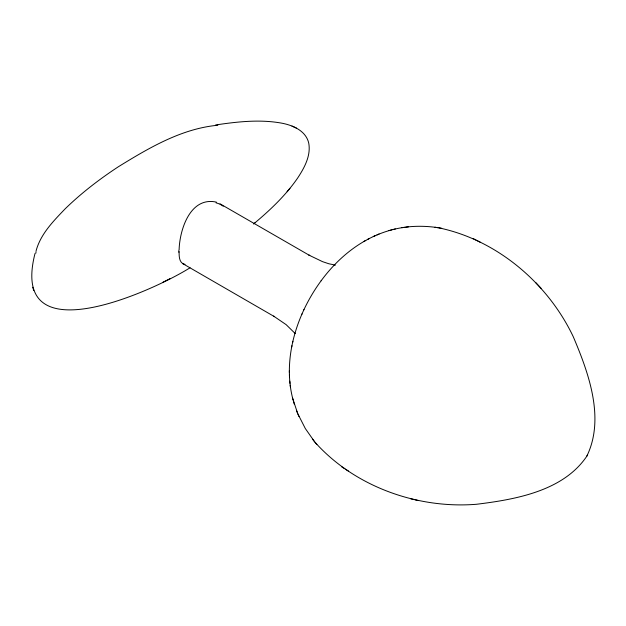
<?xml version="1.0" encoding="UTF-8"?>
<svg xmlns="http://www.w3.org/2000/svg" width="626" height="626" viewBox="0 0 626 626"><rect width="100%" height="100%" fill="white"/><g stroke="black" fill="none" stroke-linecap="round" stroke-linejoin="round"><path stroke-width="0.94" d="M179.075 251.66C179.161 255.76 178.942 261.065 182.776 263.648L274.485 316.662L273.64 316.122L286.145 324.651L295.276 333.619L294.525 332.68M293.171 400.257C285.3 371.609 290.276 340.763 302.022 313.9M179.114 249.617C179.732 229.437 190.335 196.361 216.4 202.128M35.854 253.17L36.018 251.605M291.669 347.07L291.951 345.732M292.624 342.539L292.882 341.311M35.017 253.475C8.584 356.718 152.869 291.207 190.054 267.764M36.097 250.823C40.627 233.928 53.515 220.962 65.284 208.701C81.482 192.949 99.487 179.153 118.353 166.759C148.847 147.971 181.454 128.635 217.817 125.239M303.821 309.901C321.013 273.398 351.577 240.619 391.508 229.93M301.81 314.362L303.978 309.557M314.917 442.152C354.574 486.598 417.464 509.024 476.496 504.274C515.253 499.509 563.22 491.191 586.789 456.229C605.279 418.332 588.503 372.634 573.252 336.694C547.844 283.187 496.981 239.938 438.662 227.817M586.781 456.221L587.54 454.891M321.138 280.777L321.443 280.362M253.937 223.678C270.111 210.14 285.683 195.461 297.679 177.995C304.385 167.784 311.106 155.639 308.712 142.986C305.809 130.591 292.498 125.067 281.152 123.056C259.454 119.206 237.207 121.757 215.594 124.965M287.107 191.736L289.94 188.316M253.553 223.983L254.892 222.887M364.019 241.378L365.764 240.431M367.681 239.367L369.512 238.373M163.026 282.185L170.162 278.601M373.252 236.534L375.295 235.65M376.969 234.914L379.09 233.999M392.768 229.609C408.708 225.501 425.531 225.383 441.69 228.294M389.004 230.579L395.342 228.944M401.861 227.684L404.662 227.324M405.632 227.183L408.504 226.815M335.395 265.127L328.791 263.749L322.515 261.645L308.884 255.087L309.768 255.549L220.039 203.818M185.03 264.375L182.776 263.648M434.96 227.246L437.957 227.715M410.703 498.781L414.287 499.626M414.921 499.767L418.465 500.604M296.419 128.103L291.974 126.069M473.193 238.561L476.503 240.29M477.286 240.705L480.604 242.434M341.483 466.683L344.644 468.686M345.388 469.156L348.549 471.167M535.606 282.459L538.125 285.135M538.563 285.613L541.06 288.265M297.851 413.864L305.292 428.497L314.479 441.596M312.57 439.233L316.842 444.538M292.475 397.768L297.491 412.957M296.395 410.343L298.97 416.533M32.693 287.264L33.162 288.688M33.303 289.11L33.781 290.542M293.516 401.509L294.228 404.075M289.76 381.148L290.018 383.355M290.214 385.178L290.487 387.471M289.337 370.733L289.392 372.713M289.431 374.911L289.478 376.985M216.025 202.847A35.612 25.431 -45.8 0 1 223.216 206.22M178.872 252.262A29.532 4.797 -81.2 0 1 178.895 250.204"/></g></svg>
